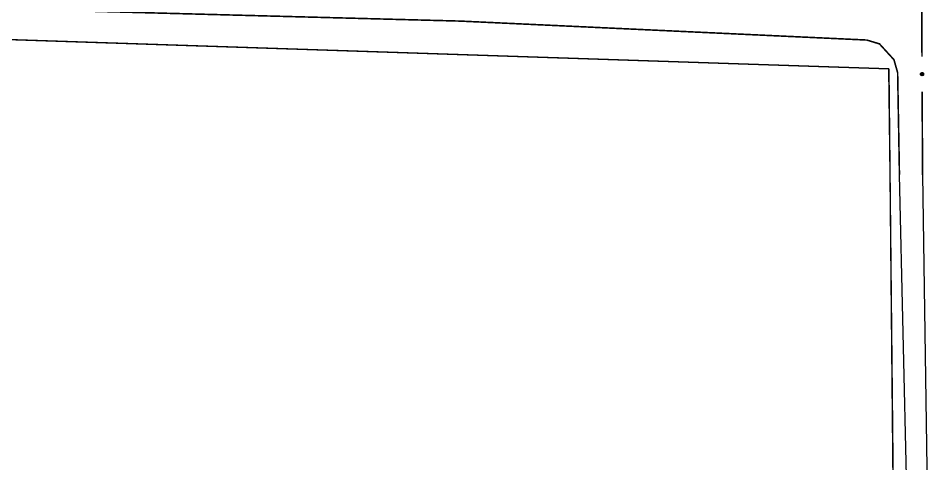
# Model space of a CAD drawing. Extents: x 199219 to 200475, y 4837288 to 4839440.
# Drawn here: x 199397.2 to 199500.3, y 4838713 to 4838763.5 of the extents above; entities that cross this region are included whole.
import ezdxf

# ---------------------------------------------------------------- set-up
doc = ezdxf.new("R2010")
doc.units = 0
doc.header["$LTSCALE"] = 3
doc.header["$MEASUREMENT"] = 0
for name, color, linetype in [('CD_MALHA_LOTES', 40, 'CONTINUOUS'), ('RU-QUADRAS', 210, 'CONTINUOUS'), ('SV-EIXO-RUA-PAV', 20, 'CONTINUOUS'), ('SV-RUA-PAVIM-S-GUIA-C-GUIA', 7, 'CONTINUOUS')]:
    doc.layers.add(name, color=color, linetype=linetype)

msp = doc.modelspace()

# ---------------------------------------------------------------- linework, layer by layer
at = {"layer": 'CD_MALHA_LOTES'}
for p, q in [((199495.99, 4838757.78), (199370.73, 4838761.94)), ((199496.15, 4838745.75), (199495.99, 4838757.78))]:
    msp.add_line(p, q, dxfattribs=at)
at = {"layer": 'CD_MALHA_LOTES', "linetype": 'Continuous'}
msp.add_line((199496.99, 4838661.89), (199496.15, 4838745.75), dxfattribs=at)
at = {"layer": 'RU-QUADRAS', "color": 6, "linetype": 'Continuous'}
msp.add_lwpolyline([(199369.58, 4838732.09, -0.0267074195), (199370.73, 4838761.94), (199495.99, 4838757.78), (199496.99, 4838661.89), (199496.64, 4838630.19), (199424.76, 4838616.67), (199420.11, 4838635.27), (199384.93, 4838636.9), (199383.43, 4838638.67), (199375.76, 4838686.3), (199370.62, 4838686.76), (199372.35, 4838732.09)], format="xyb", close=True, dxfattribs=at)
at = {"layer": 'SV-EIXO-RUA-PAV', "const_width": 0.18}
for points in [[(199499.707003, 4838771.171515), (199499.765062, 4838759.171655)], [(199499.784415, 4838755.171702), (199499.827959, 4838746.171807)], [(199499.827959, 4838746.171807), (199499.83, 4838745.75)]]:
    msp.add_lwpolyline(points, dxfattribs=at)
at = {"layer": 'SV-EIXO-RUA-PAV'}
msp.add_lwpolyline([(199499.884123, 4838757.31589), (199499.919357, 4838757.28197), (199499.942703, 4838757.245612), (199499.953447, 4838757.209684), (199499.954663, 4838757.17546), (199499.951963, 4838757.140306), (199499.941421, 4838757.105465), (199499.921156, 4838757.069386), (199499.887377, 4838757.033802), (199499.848561, 4838757.012334), (199499.813901, 4838756.999916), (199499.778286, 4838756.996594), (199499.74418, 4838756.999789), (199499.708351, 4838757.011936), (199499.67199, 4838757.03283), (199499.637031, 4838757.067661), (199499.614387, 4838757.103462), (199499.604908, 4838757.138487), (199499.601794, 4838757.174312), (199499.604981, 4838757.210168), (199499.615526, 4838757.24431), (199499.636629, 4838757.280882), (199499.671465, 4838757.314931), (199499.706914, 4838757.337923), (199499.741796, 4838757.347892), (199499.777136, 4838757.350163), (199499.812427, 4838757.347883), (199499.847892, 4838757.338745), (199499.884123, 4838757.31589)], close=True, dxfattribs=at)
for points in [[(199499.604981, 4838757.210168), (199499.614387, 4838757.103462)], [(199499.61091, 4838757.222902), (199499.625189, 4838757.091975)], [(199499.615526, 4838757.24431), (199499.637031, 4838757.067661)], [(199499.628483, 4838757.2571), (199499.654008, 4838757.058001)], [(199499.636629, 4838757.280882), (199499.67199, 4838757.03283)], [(199499.655595, 4838757.294074), (199499.689644, 4838757.025425)], [(199499.671465, 4838757.314931), (199499.708351, 4838757.011936)], [(199499.688198, 4838757.324252), (199499.725194, 4838757.010587)], [(199499.706914, 4838757.337923), (199499.74418, 4838756.999789)], [(199499.723603, 4838757.339433), (199499.760717, 4838757.001207)], [(199499.741796, 4838757.347892), (199499.778286, 4838756.996594)], [(199499.759047, 4838757.346427), (199499.793472, 4838757.000001)], [(199499.777136, 4838757.350163), (199499.813901, 4838756.999916)], [(199499.795895, 4838757.345241), (199499.83299, 4838757.011108)], [(199499.812427, 4838757.347883), (199499.848561, 4838757.012334)], [(199499.830041, 4838757.338583), (199499.868388, 4838757.027654)], [(199499.847892, 4838757.338745), (199499.887377, 4838757.033802)], [(199499.864213, 4838757.326468), (199499.902368, 4838757.055109)], [(199499.884123, 4838757.31589), (199499.921156, 4838757.069386)], [(199499.902564, 4838757.296634), (199499.930831, 4838757.094819)], [(199499.919357, 4838757.28197), (199499.941421, 4838757.105465)], [(199499.932755, 4838757.261302), (199499.945663, 4838757.131733)], [(199499.942703, 4838757.245612), (199499.951963, 4838757.140306)], [(199499.825102, 4838745.75), (199500.366905, 4838709.962766), (199500.212399, 4838678.908607), (199500.247142, 4838627.499175), (199501.56794, 4838623.137803), (199512.16825, 4838549.659865), (199515.316992, 4838547.130718), (199525.580369, 4838506.658155), (199552.884825, 4838400.829182), (199555.402257, 4838395.600669), (199562.644025, 4838373.756137), (199562.837662, 4838365.380882), (199577.187728, 4838308.071491)]]:
    msp.add_lwpolyline(points, dxfattribs=at)
at = {"layer": 'SV-RUA-PAVIM-S-GUIA-C-GUIA', "const_width": 0.18}
for points in [[(199403.35, 4838764.36), (199447.36, 4838763.19)], [(199447.36, 4838763.19), (199493.5, 4838761.04)], [(199493.5, 4838761.04), (199494.94208, 4838760.605552), (199496.583084, 4838758.811295), (199497.004625, 4838757.34087)], [(199497.004625, 4838757.34087), (199497.21, 4838745.75)]]:
    msp.add_lwpolyline(points, dxfattribs=at)
at = {"layer": 'SV-RUA-PAVIM-S-GUIA-C-GUIA'}
msp.add_lwpolyline([(199368.554039, 4838745.75), (199367.903529, 4838735.704568), (199367.885061, 4838723.959944), (199367.989738, 4838705.372925), (199367.345867, 4838694.207157), (199367.307524, 4838689.375453), (199369.403185, 4838684.673949), (199372.840846, 4838675.780388), (199375.029138, 4838664.112631), (199379.720571, 4838650.730426), (199381.972023, 4838642.190302), (199383.293706, 4838636.972363), (199384.916535, 4838633.469), (199417.548854, 4838632.789709), (199421.644286, 4838616.403814), (199422.31924, 4838615.246744), (199423.782537, 4838614.931034), (199496.132762, 4838628.858544), (199497.400994, 4838629.227713), (199497.977444, 4838631.50601), (199498.142863, 4838639.212059), (199498.038717, 4838709.914784), (199497.213476, 4838745.75)], dxfattribs=at)

doc.saveas('drawing.dxf')
